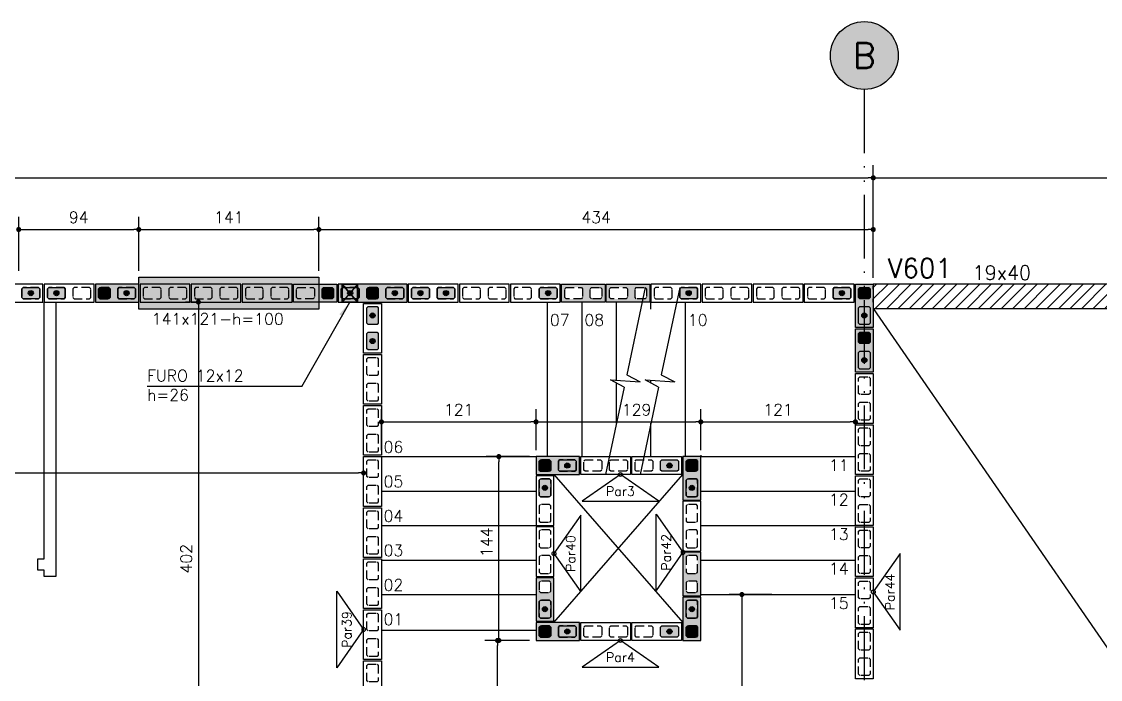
# Model space of a CAD drawing. Extents: x -14651 to 3496, y -4567 to 1191.
# Drawn here: x 1807 to 2651, y 676 to 1191 of the extents above; entities that cross this region are included whole.
import ezdxf
from ezdxf.enums import TextEntityAlignment as Align

# ---------------------------------------------------------------- set-up
doc = ezdxf.new("R2010")
doc.units = 0
doc.header["$LTSCALE"] = 25
for name, pattern in [('DASHED2', [0.375, 0.25, -0.125]), ('ESTILO_TQS_0002', [0.4, 0.1, -0.3]), ('ESTILO_TQS_0004', [3.3, 2, -0.4, 0.05, -0.4, 0.05, -0.4])]:
    doc.linetypes.add(name, pattern=pattern)
for name, color, linetype in [('213', 252, 'Continuous'), ('241', 2, 'Continuous'), ('247', 50, 'Continuous'), ('248', 100, 'Continuous'), ('249', 20, 'Continuous'), ('ABERTURAS', 53, 'Continuous'), ('ac-furo', 170, 'Continuous'), ('ALVENARIA NÃO ESTRUTURAL', 242, 'Continuous'), ('Arranque', 14, 'Continuous'), ('COTA', 1, 'Continuous'), ('EIXOS', 1, 'ESTILO_TQS_0004'), ('FERRO', 5, 'Continuous'), ('H2', 252, 'Continuous'), ('H3', 253, 'Continuous'), ('H4', 254, 'Continuous'), ('IND-EIXOS', 2, 'Continuous'), ('LINHA-FINA', 1, 'Continuous'), ('Linha_fina', 1, 'Continuous'), ('Pena_2', 2, 'Continuous'), ('PORTA', 3, 'ESTILO_TQS_0002'), ('T1', 2, 'Continuous'), ('TEXT-EIXOS', 3, 'Continuous'), ('TJANELA', 2, 'Continuous'), ('VIG-D', 2, 'Continuous'), ('VIG-N', 4, 'Continuous'), ('VIGA', 3, 'Continuous')]:
    doc.layers.add(name, color=color, linetype=linetype)
doc.styles.add('COTA', font='romans.shx')
doc.styles.get("Standard").update_dxf_attribs({"font": 'romans.shx'})
doc.styles.add('Texto1', font='romans.shx', dxfattribs={"height": 9})
doc.dimstyles.new('forma', dxfattribs={"dimscale": 5, "dimtxt": 1.8, "dimasz": 0.8, "dimexe": 2, "dimexo": 1, "dimgap": 1, "dimtad": 1, "dimdec": 1, "dimzin": 9, "dimtxsty": 'COTA', "dimblk1": 'DOT', "dimblk2": 'DOT', "dimsah": 1, "dimcen": 0, "dimdle": 1, "dimclrd": 256, "dimclre": 256, "dimclrt": 2, "dimadec": 0, "dimazin": 0, "dimtfac": 1, "dimtdec": 0, "dimtmove": 0, "dimatfit": 3, "dimfxl": 1, "dimtolj": 1, "dimtzin": 0, "dimarcsym": 0})

# ---------------------------------------------------------------- blocks, each defined once
blk = doc.blocks.new('P4015', base_point=(5842102.11612, -8124149.02973))
blk.add_lwpolyline([(5842082.61612, -8124156.02973), (5842121.61612, -8124156.02973), (5842121.61612, -8124142.02973), (5842082.61612, -8124142.02973), (5842082.61612, -8124156.02973)])
at = {"color": 1, "linetype": 'DASHED2'}
for points in [[(5842085.11612, -8124152.52973), (5842086.11612, -8124153.52973), (5842098.11612, -8124153.52973), (5842099.11612, -8124152.52973), (5842099.11612, -8124145.52973), (5842098.11612, -8124144.52973), (5842086.11612, -8124144.52973), (5842085.11612, -8124145.52973), (5842085.11612, -8124152.52973)], [(5842105.11612, -8124152.52973), (5842106.11612, -8124153.52973), (5842118.11612, -8124153.52973), (5842119.11612, -8124152.52973), (5842119.11612, -8124145.52973), (5842118.11612, -8124144.52973), (5842106.11612, -8124144.52973), (5842105.11612, -8124145.52973), (5842105.11612, -8124152.52973)]]:
    blk.add_lwpolyline(points, dxfattribs=at)
blk = doc.blocks.new('P3515')
at = {"layer": '248'}
h = blk.add_hatch(color=100, dxfattribs=at)
h.paths.add_polyline_path([(17, 7), (-17, 7), (-17, -7), (17, -7)])
h.paths.add_polyline_path([(-5.5, -3.5), (-6.5, -4.5), (-13.5, -4.5), (-14.5, -3.5), (-14.5, 3.5), (-13.5, 4.5), (-6.5, 4.5), (-5.5, 3.5)], flags=16)
h.paths.add_polyline_path([(0.5, 3.5), (1.5, 4.5), (13.5, 4.5), (14.5, 3.5), (14.5, -3.5), (13.5, -4.5), (1.5, -4.5), (0.5, -3.5)], flags=16)
blk.add_lwpolyline([(-17, -7), (17, -7), (17, 7), (-17, 7), (-17, -7)])
at = {"color": 1, "linetype": 'DASHED2'}
for points in [[(-14.5, -3.5), (-13.5, -4.5), (-6.5, -4.5), (-5.5, -3.5), (-5.5, 3.5), (-6.5, 4.5), (-13.5, 4.5), (-14.5, 3.5), (-14.5, -3.5)], [(0.5, -3.5), (1.5, -4.5), (13.5, -4.5), (14.5, -3.5), (14.5, 3.5), (13.5, 4.5), (1.5, 4.5), (0.5, 3.5), (0.5, -3.5)]]:
    blk.add_lwpolyline(points, dxfattribs=at)
blk = doc.blocks.new('P5515')
at = {"layer": '249'}
h = blk.add_hatch(color=20, dxfattribs=at)
h.paths.add_polyline_path([(-27, 7), (-27, -7), (27, -7), (27, 7)])
h.paths.add_polyline_path([(-10.5, -3.5), (-11.5, -4.5), (-23.5, -4.5), (-24.5, -3.5), (-24.5, 3.5), (-23.5, 4.5), (-11.5, 4.5), (-10.5, 3.5)], flags=16)
h.paths.add_polyline_path([(-4.5, 3.5), (-3.5, 4.5), (3.5, 4.5), (4.5, 3.5), (4.5, -3.5), (3.5, -4.5), (-3.5, -4.5), (-4.5, -3.5)], flags=16)
h.paths.add_polyline_path([(10.5, 3.5), (11.5, 4.5), (23.5, 4.5), (24.5, 3.5), (24.5, -3.5), (23.5, -4.5), (11.5, -4.5), (10.5, -3.5)], flags=16)
blk.add_lwpolyline([(27, 7), (-27, 7), (-27, -7), (27, -7), (27, 7)])
at = {"color": 1, "linetype": 'DASHED2'}
for points in [[(-10.5, 3.5), (-11.5, 4.5), (-23.5, 4.5), (-24.5, 3.5), (-24.5, -3.5), (-23.5, -4.5), (-11.5, -4.5), (-10.5, -3.5), (-10.5, 3.5)], [(4.5, 3.5), (3.5, 4.5), (-3.5, 4.5), (-4.5, 3.5), (-4.5, -3.5), (-3.5, -4.5), (3.5, -4.5), (4.5, -3.5), (4.5, 3.5)], [(24.5, 3.5), (23.5, 4.5), (11.5, 4.5), (10.5, 3.5), (10.5, -3.5), (11.5, -4.5), (23.5, -4.5), (24.5, -3.5), (24.5, 3.5)]]:
    blk.add_lwpolyline(points, dxfattribs=at)
blk = doc.blocks.new('GR-1409')
at = {"layer": '213'}
h = blk.add_hatch(color=256, dxfattribs=at)
h.paths.add_polyline_path([(-6, 4.5), (-7, 3.5), (-7, -3.5), (-6, -4.5), (6, -4.5), (7, -3.5), (7, 3.5), (6, 4.5)])
h.paths.add_polyline_path([(-2, 0, 1), (2, 0, 1)], flags=16)
at = {"layer": 'Arranque'}
blk.add_hatch(color=256, dxfattribs=at).paths.add_polyline_path([(-2, 0, 1), (2, 0, 1)])
at = {"layer": '213'}
blk.add_lwpolyline([(-7, 3.5), (-6, 4.5), (6, 4.5), (7, 3.5), (7, -3.5), (6, -4.5), (-6, -4.5), (-7, -3.5), (-7, 3.5)], dxfattribs=at)
at = {"layer": 'FERRO', "linetype": 'Continuous'}
blk.add_circle((0, 0), 2, dxfattribs=at)
blk = doc.blocks.new('GR-0909')
at = {"layer": '213'}
h = blk.add_hatch(color=256, dxfattribs=at)
h.paths.add_polyline_path([(3.5, -4.5), (4.5, -3.5), (4.500001, 3.5), (3.500001, 4.5), (-3.499999, 4.5), (-4.499999, 3.5), (-4.5, -3.5), (-3.5, -4.5)])
h.paths.add_polyline_path([(-2, 0, -1), (2, 0, -1)], flags=16)
at = {"layer": 'Arranque'}
blk.add_hatch(color=256, dxfattribs=at).paths.add_polyline_path([(2, 0, 1), (-2, 0, 1)])
at = {"layer": '213'}
blk.add_lwpolyline([(3.500001, 4.5), (4.500001, 3.5), (4.5, -3.5), (3.5, -4.5), (-3.5, -4.5), (-4.5, -3.5), (-4.499999, 3.5), (-3.499999, 4.5), (3.500001, 4.5)], dxfattribs=at)
at = {"layer": 'FERRO', "linetype": 'Continuous'}
blk.add_circle((0, 0), 2, dxfattribs=at)
blk = doc.blocks.new('A$C8e916747')
at = {"layer": 'ALVENARIA NÃO ESTRUTURAL'}
for p, q in [((1989.31, -419.15), (1989.31, -218.15)), ((1989.31, -218.15), (1998.31, -218.15)), ((1998.31, -218.15), (1998.31, -433.15)), ((1984.31, -428.15), (1984.31, -419.15)), ((1984.31, -419.15), (1989.31, -419.15)), ((1989.31, -428.15), (1984.31, -428.15)), ((1989.31, -433.15), (1989.31, -428.15)), ((1998.31, -433.15), (1989.31, -433.15))]:
    blk.add_line(p, q, dxfattribs=at)
blk = doc.blocks.new('_Dot')
at = {"color": 0, "linetype": 'ByBlock', "lineweight": -2}
blk.add_line((-0.5, 0), (-1, 0), dxfattribs=at)
at = {"color": 0, "linetype": 'ByBlock', "const_width": 0.5}
blk.add_lwpolyline([(-0.25, 0, 1), (0.25, 0, 1)], format="xyb", close=True, dxfattribs=at)
blk = doc.blocks.new('*D106')
at = {"layer": 'COTA', "lineweight": -2, "transparency": 16777216}
for p, q in [((1804.52, 995.9), (1804.52, 1038.22)), ((1898.52, 995.9), (1898.52, 1038.22)), ((1808.52, 1028.22), (1894.52, 1028.22))]:
    blk.add_line(p, q, dxfattribs=at)
at = {"layer": 'Defpoints', "color": 0, "transparency": 16777216}
for p in [(1898.52, 1028.22), (1804.52, 990.9), (1898.52, 990.9)]:
    blk.add_point(p, dxfattribs=at)
at = {"layer": 'COTA', "lineweight": -2, "transparency": 16777216, "xscale": 4, "yscale": 4, "zscale": 4, "rotation": 180}
blk.add_blockref('_Dot', (1804.52, 1028.22), dxfattribs=at)
at = {"layer": 'COTA', "lineweight": -2, "transparency": 16777216, "xscale": 4, "yscale": 4, "zscale": 4}
blk.add_blockref('_Dot', (1898.52, 1028.22), dxfattribs=at)
at = {"layer": 'COTA', "color": 2, "transparency": 16777216, "insert": (1851.52, 1037.72), "char_height": 9, "attachment_point": 5, "style": 'COTA'}
blk.add_mtext('\\A1;94 ', dxfattribs=at)
blk = doc.blocks.new('*D107')
at = {"layer": 'COTA', "lineweight": -2, "transparency": 16777216}
for p, q in [((1898.52, 995.9), (1898.52, 1038.22)), ((2039.52, 995.9), (2039.52, 1038.22)), ((1902.52, 1028.22), (2035.52, 1028.22))]:
    blk.add_line(p, q, dxfattribs=at)
at = {"layer": 'Defpoints', "color": 0, "transparency": 16777216}
for p in [(2039.52, 1028.22), (1898.52, 990.9), (2039.52, 990.9)]:
    blk.add_point(p, dxfattribs=at)
at = {"layer": 'COTA', "lineweight": -2, "transparency": 16777216, "xscale": 4, "yscale": 4, "zscale": 4, "rotation": 180}
blk.add_blockref('_Dot', (1898.52, 1028.22), dxfattribs=at)
at = {"layer": 'COTA', "lineweight": -2, "transparency": 16777216, "xscale": 4, "yscale": 4, "zscale": 4}
blk.add_blockref('_Dot', (2039.52, 1028.22), dxfattribs=at)
at = {"layer": 'COTA', "color": 2, "transparency": 16777216, "insert": (1969.02, 1037.72), "char_height": 9, "attachment_point": 5, "style": 'COTA'}
blk.add_mtext('\\A1;141 ', dxfattribs=at)
blk = doc.blocks.new('*D112')
at = {"layer": 'COTA', "lineweight": -2, "transparency": 16777216}
for p, q in [((449.52, 990.4), (449.52, 1078.69)), ((2473.52, 990.4), (2473.52, 1078.69)), ((453.52, 1068.69), (2469.52, 1068.69))]:
    blk.add_line(p, q, dxfattribs=at)
at = {"layer": 'Defpoints', "color": 0, "transparency": 16777216}
for p in [(2473.52, 1068.69), (449.52, 985.4), (2473.52, 985.4)]:
    blk.add_point(p, dxfattribs=at)
at = {"layer": 'COTA', "lineweight": -2, "transparency": 16777216, "xscale": 4, "yscale": 4, "zscale": 4, "rotation": 180}
blk.add_blockref('_Dot', (449.52, 1068.69), dxfattribs=at)
at = {"layer": 'COTA', "lineweight": -2, "transparency": 16777216, "xscale": 4, "yscale": 4, "zscale": 4}
blk.add_blockref('_Dot', (2473.52, 1068.69), dxfattribs=at)
at = {"layer": 'COTA', "color": 2, "transparency": 16777216, "insert": (1461.52, 1078.19), "char_height": 9, "attachment_point": 5, "style": 'COTA'}
blk.add_mtext('\\A1;2024 ', dxfattribs=at)
blk = doc.blocks.new('furo 12 x12')
at = {"layer": 'H2'}
for points in [[(-1405.39, -3672.05), (-1399.38, -3665.04), (-1411.38, -3665.04)], [(-1411.38, -3679.04), (-1405.39, -3672.05), (-1411.38, -3665.04)], [(-1399.38, -3679.08), (-1399.38, -3665.04), (-1405.39, -3672.05)], [(-1405.39, -3672.05), (-1411.38, -3679.04), (-1411.38, -3679.08), (-1399.38, -3679.08)]]:
    blk.add_hatch(color=256, dxfattribs=at).paths.add_polyline_path(points)
at = {"layer": 'Pena_2', "ltscale": 0.5}
blk.add_lwpolyline([(-1411.38, -3665.04), (-1399.38, -3665.04), (-1399.38, -3679.08), (-1411.38, -3679.08)], close=True, dxfattribs=at)
at = {"layer": 'VIGA', "ltscale": 0.5}
for p, q in [((-1399.38, -3665.04), (-1411.38, -3679.04)), ((-1399.38, -3679.08), (-1411.38, -3665.04))]:
    blk.add_line(p, q, dxfattribs=at)
blk = doc.blocks.new('ss')
at = {"layer": 'Linha_fina'}
blk.add_solid([(0, 0), (-2.5, -0.29), (-2.5, 0.3)], dxfattribs=at)
blk = doc.blocks.new('*D206')
at = {"layer": 'COTA', "lineweight": -2, "transparency": 16777216}
for p, q in [((1501.52, 821.4), (1501.52, 847.57)), ((2074.52, 827.08), (2074.52, 847.57)), ((1505.52, 837.57), (2070.52, 837.57))]:
    blk.add_line(p, q, dxfattribs=at)
at = {"layer": 'Defpoints', "color": 0, "transparency": 16777216}
for p in [(2074.52, 837.57), (2074.52, 822.08), (1501.52, 816.4)]:
    blk.add_point(p, dxfattribs=at)
at = {"layer": 'COTA', "lineweight": -2, "transparency": 16777216, "xscale": 4, "yscale": 4, "zscale": 4, "rotation": 180}
blk.add_blockref('_Dot', (1501.52, 837.57), dxfattribs=at)
at = {"layer": 'COTA', "lineweight": -2, "transparency": 16777216, "xscale": 4, "yscale": 4, "zscale": 4}
blk.add_blockref('_Dot', (2074.52, 837.57), dxfattribs=at)
at = {"layer": 'COTA', "color": 2, "transparency": 16777216, "insert": (1788.02, 847.07), "char_height": 9, "attachment_point": 5, "style": 'COTA'}
blk.add_mtext('\\A1;573 ', dxfattribs=at)
blk = doc.blocks.new('*D228')
at = {"layer": 'COTA', "lineweight": -2, "transparency": 16777216}
for p, q in [((1946.31, 971.4), (1935.16, 971.4)), ((1945.16, 967.4), (1945.16, 573.4)), ((1983.52, 569.4), (1935.16, 569.4))]:
    blk.add_line(p, q, dxfattribs=at)
at = {"layer": 'Defpoints', "color": 0, "transparency": 16777216}
for p in [(1951.31, 971.4), (1945.16, 569.4), (1988.52, 569.4)]:
    blk.add_point(p, dxfattribs=at)
at = {"layer": 'COTA', "lineweight": -2, "transparency": 16777216, "xscale": 4, "yscale": 4, "zscale": 4}
for p, rotation in [((1945.16, 971.4), 90), ((1945.16, 569.4), 270)]:
    blk.add_blockref('_Dot', p, dxfattribs=dict(at, rotation=rotation))
at = {"layer": 'COTA', "color": 2, "transparency": 16777216, "insert": (1935.66, 770.4), "char_height": 9, "attachment_point": 5, "rotation": 90, "style": 'COTA'}
blk.add_mtext('\\A1;402 ', dxfattribs=at)
blk = doc.blocks.new('*D234')
at = {"layer": 'COTA', "lineweight": -2, "transparency": 16777216}
for p, q in [((2204.52, 706.43), (2169.41, 706.43)), ((2179.41, 504.4), (2179.41, 702.43)), ((2163.52, 500.4), (2189.41, 500.4))]:
    blk.add_line(p, q, dxfattribs=at)
at = {"layer": 'Defpoints', "color": 0, "transparency": 16777216}
for p in [(2179.41, 706.43), (2209.52, 706.43), (2158.52, 500.4)]:
    blk.add_point(p, dxfattribs=at)
at = {"layer": 'COTA', "lineweight": -2, "transparency": 16777216, "xscale": 4, "yscale": 4, "zscale": 4}
for p, rotation in [((2179.41, 706.43), 90), ((2179.41, 500.4), 270)]:
    blk.add_blockref('_Dot', p, dxfattribs=dict(at, rotation=rotation))
at = {"layer": 'COTA', "color": 2, "transparency": 16777216, "insert": (2169.91, 603.42), "char_height": 9, "attachment_point": 5, "rotation": 90, "style": 'COTA'}
blk.add_mtext('\\A1;206 ', dxfattribs=at)
blk = doc.blocks.new('*D235')
at = {"layer": 'COTA', "lineweight": -2, "transparency": 16777216}
for p, q in [((2394.02, 742.4), (2360.66, 742.4)), ((2370.66, 738.4), (2370.66, 504.4)), ((2394.02, 500.4), (2360.66, 500.4))]:
    blk.add_line(p, q, dxfattribs=at)
at = {"layer": 'Defpoints', "color": 0, "transparency": 16777216}
for p in [(2399.02, 742.4), (2370.66, 500.4), (2399.02, 500.4)]:
    blk.add_point(p, dxfattribs=at)
at = {"layer": 'COTA', "lineweight": -2, "transparency": 16777216, "xscale": 4, "yscale": 4, "zscale": 4}
for p, rotation in [((2370.66, 742.4), 90), ((2370.66, 500.4), 270)]:
    blk.add_blockref('_Dot', p, dxfattribs=dict(at, rotation=rotation))
at = {"layer": 'COTA', "color": 2, "transparency": 16777216, "insert": (2361.16, 621.4), "char_height": 9, "attachment_point": 5, "rotation": 90, "style": 'COTA'}
blk.add_mtext('\\A1;242 ', dxfattribs=at)
blk = doc.blocks.new('_IDNPAR_2')
at = {"color": 3}
blk.add_lwpolyline([(1, -0.7), (0, 0), (-1, -0.7)], close=True, dxfattribs=at)
blk.add_circle((0, 0), 0.05, dxfattribs=at)
at = {"layer": '247', "color": 2, "style": 'COTA', "flags": 8}
blk.add_attdef('ID', text='', height=0.24, dxfattribs=at).set_placement((0, -0.438), align=Align.MIDDLE_CENTER)
blk = doc.blocks.new('interrup')
at = {"layer": 'Linha_fina'}
for p, q in [((-1, 0), (-0.33, 2.31)), ((0.33, -2.31), (-0.33, 2.31)), ((1, 0), (0.33, -2.31))]:
    blk.add_line(p, q, dxfattribs=at)
blk = doc.blocks.new('*D275')
at = {"layer": 'COTA', "lineweight": -2, "transparency": 16777216}
for p, q in [((2204.52, 850.4), (2170.41, 850.4)), ((2180.41, 710.43), (2180.41, 846.4)), ((2204.52, 706.43), (2170.41, 706.43))]:
    blk.add_line(p, q, dxfattribs=at)
at = {"layer": 'Defpoints', "color": 0, "transparency": 16777216}
for p in [(2180.41, 850.4), (2209.52, 850.4), (2209.52, 706.43)]:
    blk.add_point(p, dxfattribs=at)
at = {"layer": 'COTA', "lineweight": -2, "transparency": 16777216, "xscale": 4, "yscale": 4, "zscale": 4}
for p, rotation in [((2180.41, 850.4), 90), ((2180.41, 706.43), 270)]:
    blk.add_blockref('_Dot', p, dxfattribs=dict(at, rotation=rotation))
at = {"layer": 'COTA', "color": 2, "transparency": 16777216, "insert": (2170.91, 783.38), "char_height": 9, "attachment_point": 5, "rotation": 90, "style": 'COTA'}
blk.add_mtext('\\A1;144 ', dxfattribs=at)
blk = doc.blocks.new('*D276')
at = {"layer": 'COTA', "lineweight": -2, "transparency": 16777216}
for p, q in [((2088.52, 855.4), (2088.52, 887.58)), ((2209.52, 855.4), (2209.52, 887.58)), ((2092.52, 877.58), (2205.52, 877.58))]:
    blk.add_line(p, q, dxfattribs=at)
at = {"layer": 'Defpoints', "color": 0, "transparency": 16777216}
for p in [(2209.52, 877.58), (2088.52, 850.4), (2209.52, 850.4)]:
    blk.add_point(p, dxfattribs=at)
at = {"layer": 'COTA', "lineweight": -2, "transparency": 16777216, "xscale": 4, "yscale": 4, "zscale": 4, "rotation": 180}
blk.add_blockref('_Dot', (2088.52, 877.58), dxfattribs=at)
at = {"layer": 'COTA', "lineweight": -2, "transparency": 16777216, "xscale": 4, "yscale": 4, "zscale": 4}
blk.add_blockref('_Dot', (2209.52, 877.58), dxfattribs=at)
at = {"layer": 'COTA', "color": 2, "transparency": 16777216, "insert": (2149.02, 887.08), "char_height": 9, "attachment_point": 5, "style": 'COTA'}
blk.add_mtext('\\A1;121 ', dxfattribs=at)
blk = doc.blocks.new('*D277')
at = {"layer": 'COTA', "lineweight": -2, "transparency": 16777216}
for p, q in [((2209.52, 855.4), (2209.52, 887.58)), ((2338.52, 855.4), (2338.52, 887.58)), ((2213.52, 877.58), (2334.52, 877.58))]:
    blk.add_line(p, q, dxfattribs=at)
at = {"layer": 'Defpoints', "color": 0, "transparency": 16777216}
for p in [(2338.52, 877.58), (2209.52, 850.4), (2338.52, 850.4)]:
    blk.add_point(p, dxfattribs=at)
at = {"layer": 'COTA', "lineweight": -2, "transparency": 16777216, "xscale": 4, "yscale": 4, "zscale": 4, "rotation": 180}
blk.add_blockref('_Dot', (2209.52, 877.58), dxfattribs=at)
at = {"layer": 'COTA', "lineweight": -2, "transparency": 16777216, "xscale": 4, "yscale": 4, "zscale": 4}
blk.add_blockref('_Dot', (2338.52, 877.58), dxfattribs=at)
at = {"layer": 'COTA', "color": 2, "transparency": 16777216, "insert": (2288.22, 887.08), "char_height": 9, "attachment_point": 5, "style": 'COTA'}
blk.add_mtext('\\A1;129 ', dxfattribs=at)
blk = doc.blocks.new('*D278')
at = {"layer": 'COTA', "lineweight": -2, "transparency": 16777216}
for p, q in [((2338.52, 855.9), (2338.52, 887.58)), ((2459.52, 855.4), (2459.52, 887.58)), ((2342.52, 877.58), (2455.52, 877.58))]:
    blk.add_line(p, q, dxfattribs=at)
at = {"layer": 'Defpoints', "color": 0, "transparency": 16777216}
for p in [(2459.52, 877.58), (2338.52, 850.9), (2459.52, 850.4)]:
    blk.add_point(p, dxfattribs=at)
at = {"layer": 'COTA', "lineweight": -2, "transparency": 16777216, "xscale": 4, "yscale": 4, "zscale": 4, "rotation": 180}
blk.add_blockref('_Dot', (2338.52, 877.58), dxfattribs=at)
at = {"layer": 'COTA', "lineweight": -2, "transparency": 16777216, "xscale": 4, "yscale": 4, "zscale": 4}
blk.add_blockref('_Dot', (2459.52, 877.58), dxfattribs=at)
at = {"layer": 'COTA', "color": 2, "transparency": 16777216, "insert": (2399.02, 887.08), "char_height": 9, "attachment_point": 5, "style": 'COTA'}
blk.add_mtext('\\A1;121 ', dxfattribs=at)
blk = doc.blocks.new('*D283')
at = {"layer": 'COTA', "lineweight": -2, "transparency": 16777216}
for p, q in [((2473.52, 990.4), (2473.52, 1078.69)), ((3258.52, 990.4), (3258.52, 1078.69)), ((2477.52, 1068.69), (3254.52, 1068.69))]:
    blk.add_line(p, q, dxfattribs=at)
at = {"layer": 'Defpoints', "color": 0, "transparency": 16777216}
for p in [(3258.52, 1068.69), (2473.52, 985.4), (3258.52, 985.4)]:
    blk.add_point(p, dxfattribs=at)
at = {"layer": 'COTA', "lineweight": -2, "transparency": 16777216, "xscale": 4, "yscale": 4, "zscale": 4, "rotation": 180}
blk.add_blockref('_Dot', (2473.52, 1068.69), dxfattribs=at)
at = {"layer": 'COTA', "lineweight": -2, "transparency": 16777216, "xscale": 4, "yscale": 4, "zscale": 4}
blk.add_blockref('_Dot', (3258.52, 1068.69), dxfattribs=at)
at = {"layer": 'COTA', "color": 2, "transparency": 16777216, "insert": (2866.02, 1078.19), "char_height": 9, "attachment_point": 5, "style": 'COTA'}
blk.add_mtext('\\A1;785 ', dxfattribs=at)
blk = doc.blocks.new('*D288')
at = {"layer": 'COTA', "lineweight": -2, "transparency": 16777216}
for p, q in [((2039.52, 995.9), (2039.52, 1038.22)), ((2473.52, 990.4), (2473.52, 1038.22)), ((2043.52, 1028.22), (2469.52, 1028.22))]:
    blk.add_line(p, q, dxfattribs=at)
at = {"layer": 'Defpoints', "color": 0, "transparency": 16777216}
for p in [(2473.52, 1028.22), (2039.52, 990.9), (2473.52, 985.4)]:
    blk.add_point(p, dxfattribs=at)
at = {"layer": 'COTA', "lineweight": -2, "transparency": 16777216, "xscale": 4, "yscale": 4, "zscale": 4, "rotation": 180}
blk.add_blockref('_Dot', (2039.52, 1028.22), dxfattribs=at)
at = {"layer": 'COTA', "lineweight": -2, "transparency": 16777216, "xscale": 4, "yscale": 4, "zscale": 4}
blk.add_blockref('_Dot', (2473.52, 1028.22), dxfattribs=at)
at = {"layer": 'COTA', "color": 2, "transparency": 16777216, "insert": (2256.52, 1037.72), "char_height": 9, "attachment_point": 5, "style": 'COTA'}
blk.add_mtext('\\A1;434 ', dxfattribs=at)

msp = doc.modelspace()

# ---------------------------------------------------------------- hatches: boundary and pattern name
at = {"layer": 'ABERTURAS', "transparency": 33554457}
msp.add_hatch(color=256, dxfattribs=at).paths.add_polyline_path([(1898.52, 990.9), (2039.52, 990.9), (2039.52, 965.9), (1898.52, 965.9)])
at = {"layer": 'H3'}
h = msp.add_hatch(dxfattribs=at)
h.set_pattern_fill('ANSI31', color=256, scale=2, style=0)
h.paths.add_polyline_path([(3258.52, 985.4), (2473.52, 985.4), (2473.52, 966.4), (3239.52, 966.4), (3239.52, 520.4), (3258.52, 520.4)])
at = {"layer": 'H4'}
h = msp.add_hatch(color=256, dxfattribs=at)
edge = h.paths.add_edge_path()
edge.add_arc((2466.52, 1164.46), 26.59, 0, 360)

# ---------------------------------------------------------------- linework, layer by layer
at = {"layer": '241'}
msp.add_line((2338.52, 851.4), (2338.52, 850.4), dxfattribs=at)
for points in [[(2218.52, 850.4), (2218.52, 971.4)], [(2245.52, 850.4), (2245.52, 971.4)], [(2272.52, 910.11), (2272.52, 971.4)], [(2299.52, 965.9), (2299.52, 971.4)], [(2326.52, 850.4), (2326.52, 971.4)], [(2272.52, 876.57), (2272.52, 907.94)], [(2299.52, 907.93), (2299.52, 910.11)], [(2299.52, 850.4), (2299.52, 876.64)], [(2088.52, 850.4), (2209.52, 850.4)], [(2338.52, 850.4), (2459.52, 850.4)], [(2088.52, 823.4), (2209.52, 823.4)], [(2338.52, 823.4), (2459.52, 823.4)], [(2088.52, 796.4), (2209.52, 796.4)], [(2338.52, 796.4), (2459.52, 796.4)], [(2088.52, 769.4), (2209.52, 769.4)], [(2338.52, 769.4), (2459.52, 769.4)], [(2088.52, 742.4), (2209.52, 742.4)], [(2338.52, 742.4), (2459.52, 742.4)], [(2088.52, 714.43), (2209.52, 714.43)]]:
    msp.add_lwpolyline(points, dxfattribs=at)
at = {"layer": 'ABERTURAS'}
msp.add_lwpolyline([(1898.52, 990.9), (2039.52, 990.9), (2039.52, 965.9), (1898.52, 965.9)], close=True, dxfattribs=at)
at = {"layer": 'ac-furo'}
for p, q in [((2057.68, 985.4), (2069.68, 971.4)), ((2069.68, 985.4), (2057.68, 971.4)), ((2069.68, 985.4), (2057.68, 971.4)), ((2057.68, 985.4), (2069.68, 971.4))]:
    msp.add_line(p, q, dxfattribs=at)
for points in [[(2069.68, 985.4), (2057.68, 985.4), (2057.68, 971.4), (2069.68, 971.4)], [(2057.68, 985.4), (2069.68, 985.4), (2069.68, 971.4), (2057.68, 971.4)]]:
    msp.add_lwpolyline(points, close=True, dxfattribs=at)
at = {"layer": 'EIXOS'}
msp.add_line((2466.52, 1137.93), (2466.52, -320.64), dxfattribs=at)
at = {"layer": 'IND-EIXOS'}
msp.add_circle((2466.52, 1164.46), 26.59, dxfattribs=at)
at = {"layer": 'LINHA-FINA'}
msp.add_lwpolyline([(2473.52, 966.4), (3239.52, -144.6)], dxfattribs=at)
at = {"layer": 'Linha_fina'}
for p, q in [((2295.02, 982.9), (2280.55, 914.54)), ((2322, 982.9), (2307.54, 914.54)), ((2026.05, 905.23), (2063.72, 971.33)), ((2026.05, 905.23), (1905, 905.23)), ((2278.48, 904.76), (2264.02, 836.4)), ((2305.47, 904.76), (2291, 836.4))]:
    msp.add_line(p, q, dxfattribs=at)
for points in [[(2223.52, 720.43), (2324.52, 836.4)], [(2223.52, 836.4), (2324.52, 720.43)]]:
    msp.add_lwpolyline(points, dxfattribs=at)
at = {"layer": 'PORTA'}
msp.add_line((2473.52, 971.4), (2473.52, 985.4), dxfattribs=at)
at = {"layer": 'VIGA'}
msp.add_lwpolyline([(3258.52, 520.4), (3258.52, 985.4), (2473.52, 985.4), (2473.52, 966.4), (3239.52, 966.4), (3239.52, 520.4)], close=True, dxfattribs=at)

# ---------------------------------------------------------------- block references
for name, p in [('GR-1409', (1814.02, 978.4)), ('GR-1409', (1834.02, 978.4)), ('GR-0909', (1871.52, 978.4)), ('GR-1409', (1889.02, 978.4)), ('GR-0909', (2046.52, 978.4)), ('GR-1409', (2064.02, 978.4)), ('GR-0909', (2081.52, 978.4)), ('GR-1409', (2099.02, 978.4)), ('GR-1409', (2119.02, 978.4)), ('GR-1409', (2139.02, 978.4)), ('GR-1409', (2219.02, 978.4)), ('GR-1409', (2329.02, 978.4)), ('GR-1409', (2449.02, 978.4)), ('GR-0909', (2466.52, 978.4)), ('GR-0909', (2466.52, 943.4)), ('GR-0909', (2216.52, 843.4)), ('GR-1409', (2234.02, 843.4)), ('GR-1409', (2314.02, 843.4)), ('GR-0909', (2331.52, 843.4)), ('GR-0909', (2216.52, 713.43)), ('GR-1409', (2234.02, 713.43)), ('GR-1409', (2314.02, 713.43)), ('GR-0909', (2331.52, 713.43))]:
    msp.add_blockref(name, p)
at = {"rotation": 90}
for p in [(2081.52, 960.9), (2466.52, 960.9), (2081.52, 940.9), (2466.52, 925.9), (2216.52, 825.93), (2331.52, 825.9), (2216.52, 730.93), (2331.52, 730.93)]:
    msp.add_blockref('GR-1409', p, dxfattribs=at)
at = {"layer": '241'}
for name, p in [('P4015', (1804.02, 978.4)), ('P4015', (1844.02, 978.4)), ('P3515', (1881.52, 978.4)), ('P4015', (1919.02, 978.4)), ('P4015', (1959.02, 978.4)), ('P4015', (1999.02, 978.4)), ('P5515', (2081.52, 978.4)), ('P4015', (2129.02, 978.4)), ('P4015', (2169.02, 978.4)), ('P4015', (2209.02, 978.4)), ('P4015', (2319.02, 978.4)), ('P4015', (2359.02, 978.4)), ('P4015', (2399.02, 978.4)), ('P4015', (2439.02, 978.4)), ('P3515', (2226.52, 843.4)), ('P3515', (2226.52, 713.43))]:
    msp.add_blockref(name, p, dxfattribs=at)
at = {"layer": '241', "xscale": -1}
for p in [(2036.52, 978.4), (2246.52, 978.4), (2281.52, 978.4)]:
    msp.add_blockref('P3515', p, dxfattribs=at)
for name, p, rotation in [('P3515', (2466.52, 968.4), 90), ('P4015', (2081.52, 950.9), 270), ('P3515', (2466.52, 933.4), 90), ('P4015', (2081.52, 910.9), 270), ('P4015', (2466.52, 895.9), 270), ('P4015', (2081.52, 870.9), 270), ('P4015', (2466.52, 855.9), 270), ('P4015', (2081.52, 830.9), 270), ('P4015', (2264.02, 843.4), 180), ('P4015', (2304.02, 843.4), 180), ('P4015', (2466.52, 815.9), 270), ('P4015', (2081.52, 790.9), 270), ('P4015', (2466.52, 775.9), 270), ('P4015', (2081.52, 750.9), 270), ('P4015', (2466.52, 735.9), 270), ('P4015', (2081.52, 710.9), 270), ('P4015', (2264.02, 713.43), 180), ('P4015', (2304.02, 713.43), 180), ('P4015', (2466.52, 695.9), 270), ('P4015', (2081.52, 670.9), 270)]:
    msp.add_blockref(name, p, dxfattribs=dict(at, rotation=rotation))
at = {"layer": '241'}
for name, p, rotation in [('P3515', (2331.52, 833.4), 269.9999999964274), ('P4015', (2216.52, 815.93), 90.00000000011893), ('P4015', (2331.52, 795.93), 89.99999999642739), ('P4015', (2216.52, 775.93), 90.00000000011893), ('P3515', (2331.52, 758.43), 89.99999999642738), ('P3515', (2216.52, 738.43), 270.0000000001189), ('P3515', (2331.52, 723.43), 89.99999999642738)]:
    msp.add_blockref(name, p, dxfattribs=dict(at, rotation=rotation))
at = {"layer": '247', "linetype": 'Continuous', "xscale": 30, "yscale": 30, "zscale": 30}
for p, values in [((2275.57, 836.4), {'ID': 'Par3'}), ((2275.57, 706.43), {'ID': 'Par4'})]:
    msp.add_blockref('_IDNPAR_2', p, dxfattribs=at).add_auto_attribs(values)
at = {"layer": '247', "linetype": 'Continuous', "xscale": 30, "yscale": 30, "zscale": 30, "rotation": 90}
for p, values in [((2223.52, 774.44), {'ID': 'Par40'}), ((2473.52, 744.39), {'ID': 'Par44'})]:
    msp.add_blockref('_IDNPAR_2', p, dxfattribs=at).add_auto_attribs(values)
at = {"layer": '247', "linetype": 'Continuous'}
ref = msp.add_blockref('_IDNPAR_2', (2324.52, 775.43), dxfattribs=dict(at, xscale=-30, yscale=30, zscale=30, rotation=270))
ref.add_attrib('ID', 'Par42', dxfattribs={"color": 2, "height": 7.2, "rotation": 90, "style": 'COTA', "flags": 8}).set_placement((2311.37, 775.43), align=Align.MIDDLE_CENTER)
ref = msp.add_blockref('_IDNPAR_2', (2074.52, 714.99), dxfattribs=dict(at, xscale=-30, yscale=30, zscale=30, rotation=270))
ref.add_attrib('ID', 'Par39', dxfattribs={"color": 2, "height": 7.2, "rotation": 90, "style": 'COTA', "flags": 8}).set_placement((2061.37, 714.99), align=Align.MIDDLE_CENTER)
at = {"layer": 'ALVENARIA NÃO ESTRUTURAL'}
msp.add_blockref('A$C8e916747', (-164.8, 1189.55), dxfattribs=at)
at = {"layer": 'COTA'}
msp.add_blockref('furo 12 x12', (3469.07, 4650.45), dxfattribs=at)
at = {"layer": 'COTA', "xscale": 4.999999999999998, "yscale": 4.999999999999998, "zscale": 4.999999999999998, "rotation": 56.34409747447633}
msp.add_blockref('ss', (2063.72, 971.33), dxfattribs=at)
at = {"layer": 'Linha_fina', "xscale": 5, "yscale": 5, "zscale": 5, "rotation": 258.05222338}
for p in [(2279.52, 909.65), (2306.5, 909.65)]:
    msp.add_blockref('interrup', p, dxfattribs=at)

# ---------------------------------------------------------------- texts
at = {"layer": 'T1', "style": 'Texto1'}
for s, p in [('07', (2228.09, 952.82)), ('08', (2255.09, 952.82)), ('10', (2336.09, 952.82)), ('06', (2097.89, 853.41, 0.04)), ('11', (2446.57, 839.14, 0.04)), ('05', (2097.89, 826.41, 0.04)), ('12', (2446.57, 812.14, 0.04)), ('04', (2097.89, 799.41, 0.04)), ('13', (2446.57, 785.14, 0.04)), ('03', (2097.89, 772.41, 0.04)), ('14', (2446.57, 758.14, 0.04)), ('02', (2097.89, 745.41, 0.04)), ('15', (2446.57, 731.14, 0.04)), ('01', (2097.89, 718.41, 0.04))]:
    msp.add_text(s, height=9, dxfattribs=at).set_placement(p, align=Align.CENTER)
for s, p in [('FURO 12x12', (1904.99, 909.27)), ('h=26', (1905.01, 894.15))]:
    msp.add_text(s, height=9, dxfattribs=at).set_placement(p)
at = {"layer": 'TEXT-EIXOS'}
msp.add_text('B', height=20, dxfattribs=at).set_placement((2466.41, 1164.46), align=Align.MIDDLE_CENTER)
at = {"layer": 'TJANELA', "style": 'Texto1'}
msp.add_text('141x121-h=100', height=9, dxfattribs=at).set_placement((1960.33, 953.71), align=Align.CENTER)
at = {"layer": 'VIG-D', "linetype": 'Continuous'}
msp.add_text('19x40', height=11, dxfattribs=at).set_placement((2551.29, 988.92, -0.02))
at = {"layer": 'VIG-N', "linetype": 'Continuous'}
msp.add_text('V601', height=15, dxfattribs=at).set_placement((2484.81, 990.4, -0.02))

# ---------------------------------------------------------------- dimensions: what is measured, and where the dimension line sits
at = {"layer": 'COTA'}
for base, p1, p2, override, picture, middle in [((2473.52, 1068.69), (449.52, 985.4), (2473.52, 985.4), {"dimpost": ' ', "dimtmove": 1}, '*D112', (1461.52, 1078.19)), ((3258.52, 1068.69), (2473.52, 985.4), (3258.52, 985.4), {"dimpost": ' '}, '*D283', (2866.02, 1078.19)), ((1898.52, 1028.22), (1804.52, 990.9), (1898.52, 990.9), {"dimpost": ' ', "dimtmove": 1}, '*D106', (1851.52, 1037.72)), ((2039.52, 1028.22), (1898.52, 990.9), (2039.52, 990.9), {"dimpost": ' ', "dimtmove": 1}, '*D107', (1969.02, 1037.72)), ((2473.52, 1028.22), (2039.52, 990.9), (2473.52, 985.4), {"dimpost": ' '}, '*D288', (2256.52, 1037.72)), ((2209.52, 877.58), (2088.52, 850.4), (2209.52, 850.4), {"dimpost": ' '}, '*D276', (2149.02, 887.08)), ((2459.52, 877.58), (2338.52, 850.9), (2459.52, 850.4), {"dimpost": ' ', "dimtmove": 1}, '*D278', (2399.02, 887.08)), ((2074.52, 837.57), (1501.52, 816.4), (2074.52, 822.08), {"dimpost": ' ', "dimtmove": 1}, '*D206', (1788.02, 847.07))]:
    dim = msp.add_linear_dim(base=base, p1=p1, p2=p2, dimstyle='forma', override=override, dxfattribs=at)
    dim.commit()
    dim.dimension.update_dxf_attribs({"geometry": picture, "text_midpoint": middle})
for base, p1, p2, picture, middle in [((1945.16, 569.4), (1951.31, 971.4), (1988.52, 569.4), '*D228', (1935.66, 770.4)), ((2370.66, 500.4), (2399.02, 742.4), (2399.02, 500.4), '*D235', (2361.16, 621.4)), ((2179.41, 706.43), (2158.52, 500.4), (2209.52, 706.43), '*D234', (2169.91, 603.42))]:
    dim = msp.add_linear_dim(base=base, p1=p1, p2=p2, angle=90, dimstyle='forma', override={"dimpost": ' '}, dxfattribs=at)
    dim.commit()
    dim.dimension.update_dxf_attribs({"geometry": picture, "text_midpoint": middle})
dim = msp.add_linear_dim(base=(2338.52, 877.58), p1=(2209.52, 850.4), p2=(2338.52, 850.4), dimstyle='forma', override={"dimpost": ' ', "dimtmove": 1}, dxfattribs=at)
dim.commit()
dim.dimension.update_dxf_attribs({"geometry": '*D277', "text_midpoint": (2288.22, 877.58), "dimtype": 128})
dim = msp.add_linear_dim(base=(2180.41, 850.4), p1=(2209.52, 706.43), p2=(2209.52, 850.4), angle=90, dimstyle='forma', override={"dimpost": ' '}, dxfattribs=at)
dim.commit()
dim.dimension.update_dxf_attribs({"geometry": '*D275', "text_midpoint": (2180.41, 783.38), "dimtype": 128})

doc.saveas('drawing.dxf')
